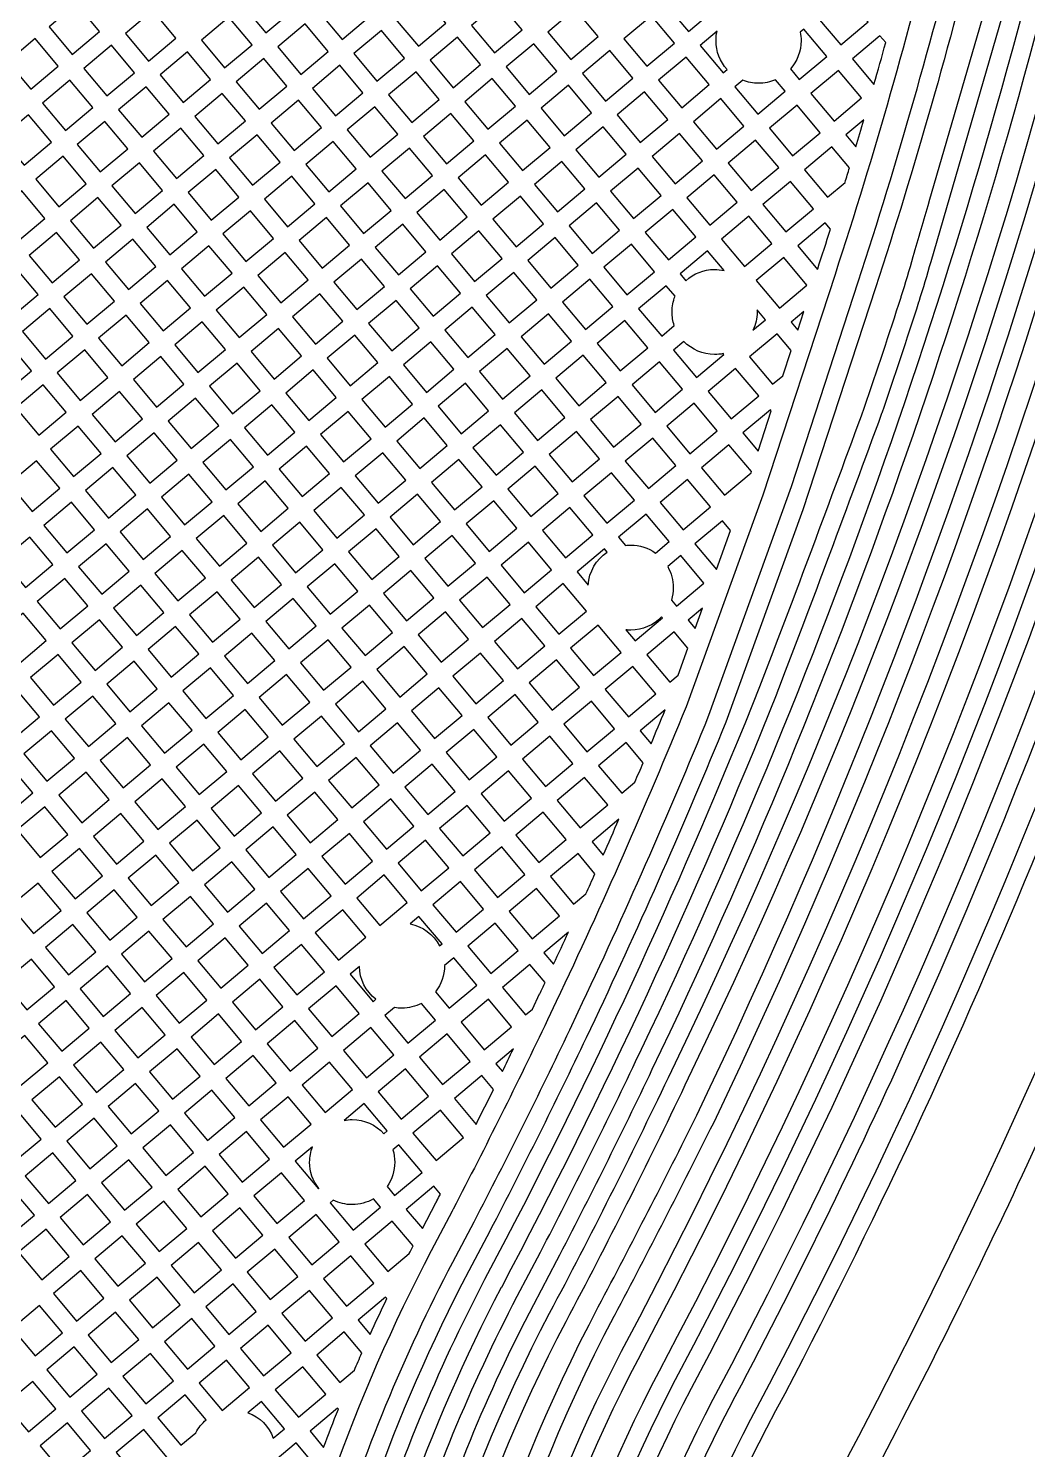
# Model space of a CAD drawing. Extents: x 592 to 965, y 89 to 353.
# Drawn here: x 670.32 to 674.49, y 151.14 to 157.08 of the extents above; entities that cross this region are included whole.
import ezdxf

# ---------------------------------------------------------------- set-up
doc = ezdxf.new("R2010")
doc.units = 0
doc.layers.add('bak_bak_ttr1-bcq8120', color=8, linetype='Continuous')

msp = doc.modelspace()

# ---------------------------------------------------------------- linework, layer by layer
at = {"layer": 'bak_bak_ttr1-bcq8120'}
for p, q in [((673.1945, 157.0685), (673.1232, 157.0087)), ((673.7601, 156.953), (673.8502, 156.8455)), ((673.8075, 156.6976), (673.7322, 156.6344)), ((673.7322, 156.6344), (673.7741, 156.5845)), ((673.5313, 156.1706), (673.614, 156.0719)), ((673.5569, 155.897), (673.5036, 155.8522)), ((673.5315, 155.8189), (673.5569, 155.897)), ((673.5036, 155.8522), (673.5315, 155.8189)), ((673.3024, 155.3884), (673.3662, 155.3123)), ((673.1014, 154.9246), (673.1915, 154.8172)), ((672.6098, 154.8072), (672.6558, 154.7523)), ((673.1333, 154.6564), (673.0734, 154.6061)), ((673.1025, 154.5714), (673.1333, 154.6564)), ((673.0734, 154.6061), (673.1025, 154.5714)), ((672.9771, 154.2302), (672.8725, 154.1424)), ((672.8725, 154.1424), (672.9182, 154.0879)), ((672.7839, 153.7728), (672.6715, 153.6785)), ((672.6715, 153.6785), (672.7182, 153.6229)), ((672.5731, 153.3011), (672.4704, 153.2149)), ((672.4704, 153.2149), (672.5109, 153.1666)), ((671.6993, 153.1579), (671.6602, 153.1251)), ((672.3427, 152.8125), (672.2693, 152.7509)), ((672.2693, 152.7509), (672.2967, 152.7183)), ((672.0961, 152.6056), (672.1869, 152.4973)), ((671.5031, 152.4032), (671.4312, 152.3429)), ((671.8952, 152.1418), (671.9623, 152.0618)), ((671.6941, 151.6782), (671.744, 151.6187)), ((671.493, 151.2142), (671.5498, 151.1466))]:
    msp.add_line(p, q, dxfattribs=at)
for points in [[(673.9996, 131.6772), (673.4184, 138.3529, 0.202802), (673.3463, 138.489), (673.2181, 138.5964, -0.199128), (673.0804, 138.8606), (672.2593, 148.2537, 0.017113), (672.2539, 148.4519, -0.039821), (672.2661, 149.1216, -0.099203), (672.9533, 151.4668, 0.100668), (675.8944, 161.397), (676.3737, 166.876, 0.152457), (673.0656, 182.0024, -0.019293), (673.0643, 182.0049, -0.026028), (672.8267, 182.4844, -0.006369), (672.6688, 182.9035, -0.010433), (672.6684, 182.9048), (672.568, 183.1892, -0.026059), (672.3852, 183.8632, -0.055622), (672.2339, 185.3461), (672.2339, 185.3648)], [(672.9546, 130.255), (673.0528, 130.3501), (673.6636, 131.0781, 0.198766), (673.8471, 131.6605), (673.278, 138.2039, 0.197561), (673.1439, 138.4596), (673.0292, 138.5558, -0.198985), (672.9224, 138.7607), (672.1106, 148.0437, -0.035371), (672.0938, 149.0777), (672.1004, 149.1768, -0.099164), (672.7951, 151.5485, 0.10071), (675.7173, 161.4148), (676.1964, 166.8915, 0.151029), (672.9817, 181.7887, -0.014202), (672.8131, 182.1099, -0.026806), (672.8114, 182.1135, -0.016277), (672.4047, 183.1949, -0.021433), (672.4038, 183.1979, -0.018314), (672.4029, 183.2004), (672.3738, 183.2873, -0.003328), (672.3527, 183.3689, -0.071669), (672.0812, 185.3103, -0.010882), (672.0811, 185.3117)], [(672.3101, 185.3463, 0.093108), (672.7399, 182.931, 0.006371), (672.8972, 182.5134, 0.026097), (673.1321, 182.0399, -0.019203), (673.1334, 182.0374), (673.2033, 181.9132, -0.151027), (676.4497, 166.8693), (675.9704, 161.3904, -0.100695), (673.0193, 151.4286, 0.099104), (672.342, 149.1142, 0.002642), (672.338, 149.0716, -0.010688), (672.3379, 149.0703, 0.037153), (672.33, 148.4566, -0.017231), (672.3355, 148.2518), (673.1563, 138.8673, 0.199163), (673.2671, 138.6549), (673.3997, 138.5435, -0.196143), (673.4943, 138.3596), (674.0755, 131.6839, -0.24441)], [(673.656, 130.3634, 0.134951), (673.7698, 130.4545, -0.010365), (673.7821, 130.4707), (673.9281, 130.6531, 0.117095), (674.0893, 130.9941, 0.092369), (674.1552, 131.6698), (673.566, 138.4172, 0.202571), (673.4816, 138.5768), (673.3631, 138.6739, -0.199679), (673.2388, 138.9119), (672.4141, 148.3471, -0.043095), (672.418, 149.1082, -0.099118), (673.0873, 151.3941, 0.100705), (676.0465, 161.3863), (676.5256, 166.8627, 0.151028), (673.2699, 181.9506, -0.064524), (672.6871, 183.3951, -0.009781), (672.6316, 183.6256, -0.062544), (672.3898, 185.0627, -0.010738), (672.3864, 185.3446, -0.008233), (672.3863, 185.3458)], [(674.3503, 131.4985), (673.7421, 138.4535, 0.199156), (673.6052, 138.716), (673.5239, 138.7841, -0.201314), (673.4113, 139.0028), (672.6035, 148.2382, -0.021495), (672.5786, 148.8009, -0.016298), (672.5937, 149.0771, -0.024188), (672.5944, 149.0818, -0.025234), (672.5945, 149.0869), (672.5959, 149.0983, -0.098851), (673.2448, 151.311, 0.01664), (674.0147, 152.8832, 0.083893), (676.2233, 161.368), (676.703, 166.85, 0.151001), (673.4248, 182.0378, -0.021769), (673.1937, 182.4945), (673.1757, 182.5346, -0.048528), (672.8165, 183.6156), (672.8021, 183.6769, -0.062745), (672.5676, 185.0748, -0.003103), (672.5656, 185.1533, -0.017165), (672.5656, 185.1566)], [(672.0064, 183.6863, 0.030112), (672.757, 181.6569, 0.023636), (672.7918, 181.5874), (673.0292, 181.1517), (673.2249, 180.755), (673.5994, 179.951, -0.050793), (673.6116, 179.9143, -0.099014), (676.0301, 169.061, -0.021041), (675.9333, 166.9148), (675.4389, 161.2643, -0.089443), (673.1463, 152.8421), (673.0601, 152.661, -0.010846), (672.5616, 151.672, 0.096888), (671.831, 149.2208, 0.05542), (671.8148, 148.5391), (672.6708, 138.7144, 0.197387), (672.8176, 138.4343), (672.9331, 138.3373, -0.198696), (673.0553, 138.1025), (673.6132, 131.7057, -0.197471)], [(671.7559, 149.234, -0.096675), (672.4942, 151.7075, 0.010848), (672.9913, 152.6938), (673.0775, 152.8749, 0.089488), (675.3634, 161.2753), (675.8573, 166.9214, 0.021032), (675.9539, 169.0602, 0.099026), (673.541, 179.8855, -0.066765), (673.5377, 179.8951, 0.067229), (673.528, 179.9241), (673.1203, 180.7963), (673.0288, 180.9811), (672.8826, 181.2638, 0.004782), (672.8503, 181.3236, -0.019197), (672.849, 181.3261), (672.7252, 181.5504, -0.02358), (672.6873, 181.6262, -0.030149), (671.9327, 183.6668, -0.018673)], [(672.9577, 183.4657, 0.06453), (673.5134, 182.0876, -0.15105), (676.8037, 166.836), (676.3245, 161.359, -0.100667), (673.3347, 151.2636, 0.099078), (672.6966, 149.0839, -0.029934), (672.6958, 149.078, -0.024023), (672.6951, 149.0733, -0.025292), (672.6949, 149.0682, 0.016225), (672.6802, 148.7999, 0.02145), (672.7047, 148.247), (673.5129, 139.0063, 0.195897), (673.5892, 138.862), (673.6705, 138.7939, -0.199139), (673.8433, 138.4624), (674.4515, 131.5074, -0.043701)], [(674.5393, 131.3917), (673.8974, 138.7314), (673.6506, 138.9384, -0.204166), (673.585, 139.0613), (672.7791, 148.2726, -0.013815), (672.7592, 148.6242, -0.007886), (672.7592, 148.6295, -0.028747), (672.7725, 149.0772, -0.099079), (673.4024, 151.2282, 0.04925), (675.3822, 156.0426, 0.051156), (676.4004, 161.352), (676.8803, 166.837, 0.151035), (673.5769, 182.1303, -0.02147), (673.3563, 182.5674), (673.2931, 182.7135, -0.009537), (673.1895, 182.9767, -0.00749), (673.1877, 182.9813, -0.023126), (673.0314, 183.4849, -0.007378)], [(672.7854, 183.4208, 0.064527), (673.3584, 182.0004, -0.151028), (676.6268, 166.8539), (676.1472, 161.3723, -0.100652), (673.1772, 151.3467, 0.099858), (672.5176, 149.0816, 0.042411), (672.5158, 148.3498), (673.3401, 138.9207, 0.205813), (673.4326, 138.7481), (673.5459, 138.6555, -0.202486), (673.6672, 138.426), (674.2564, 131.6787, -0.092115)], [(672.4768, 183.2194, 0.016253), (672.8811, 182.1442, 0.014237), (673.0481, 181.8261, -0.151029), (676.2723, 166.8849), (675.7927, 161.4037, -0.100663), (672.8625, 151.513, 0.099115), (672.1764, 149.1712), (672.1699, 149.0731, 0.035525), (672.1869, 148.0454), (672.9984, 138.7673, 0.199015), (673.0781, 138.6142), (673.1929, 138.518, -0.200551), (673.3543, 138.2057), (673.9231, 131.6671, -0.198631)], [(672.3328, 183.1689, 0.017099), (672.7636, 182.0286, 0.02755), (672.7934, 181.9677, -0.019357), (672.7949, 181.9653), (672.8972, 181.7833, -0.074734), (672.9276, 181.7017), (672.9432, 181.6294), (673.0466, 181.4441), (673.4682, 180.6411), (673.7589, 180.0608, -0.120663), (676.1707, 167.5857), (675.54, 160.4711, -0.079525), (673.1787, 152.5029, -0.006014), (672.7653, 151.6986, -0.011188), (672.7646, 151.6973, -0.023553), (672.7631, 151.6942, 0.108335), (672.0023, 148.9507), (671.9839, 148.6162), (672.8524, 138.6848, 0.199654), (672.9294, 138.5398), (673.0981, 138.3981, -0.203871), (673.2005, 138.1942), (673.7706, 131.6586, -0.198293)], [(671.9076, 148.6172), (671.942, 149.1748, -0.10023), (672.6979, 151.7343, 0.006003), (673.1097, 152.5354, -0.009108), (673.1101, 152.5363, 0.07953), (675.4645, 160.4819), (676.0957, 167.6056, 0.120524), (673.689, 180.0303), (673.3987, 180.6097, 0.00477), (673.1949, 181.0026, -0.011748), (673.1942, 181.004), (672.9796, 181.4076), (672.8738, 181.5973, -0.084497), (672.8695, 181.6094), (672.8526, 181.6885, 0.075143), (672.8292, 181.7489), (672.7285, 181.9278, -0.029876), (672.6921, 182.0021, -0.017103), (672.2596, 183.1475)], [(673.5216, 183.1037, 0.009854), (673.6236, 182.8449, -0.008348), (673.6257, 182.8396), (673.68, 182.7145, 0.02177), (673.89, 182.2991, -0.008749), (673.8928, 182.2939, -0.048846), (676.0002, 177.5045, -0.101417), (677.2337, 166.7963), (676.7546, 161.3204, -0.100851), (673.7066, 151.0427, 0.097985), (673.1268, 149.0462, 0.029084), (673.1148, 148.6345, -0.007857), (673.1148, 148.6293, 0.013705), (673.1336, 148.2999, -0.009848), (673.1343, 148.2932), (673.9328, 139.1658), (674.1796, 138.9589, -0.204326), (674.2453, 138.8359), (674.8944, 131.4118, -0.043151)], [(675.4085, 130.5221), (675.3329, 132.2187, -0.128336), (675.3342, 132.225), (675.411, 132.3821, -0.191307), (675.4179, 132.3884, 0.941722), (675.2303, 132.9697), (675.0568, 132.9641, -0.159752), (675.0492, 132.9664), (674.8831, 133.0771, -0.231152), (674.8775, 133.0868), (674.3592, 138.9964), (674.0598, 139.2479, -0.202169), (674.0552, 139.2566), (673.2526, 148.4549, -0.014392), (673.2421, 148.7937, -0.010457), (673.2488, 148.9432), (673.2564, 149.0363, -0.099928), (673.8413, 151.0199, 0.013539), (674.4906, 152.328, 0.073346), (676.7202, 159.8771)], [(671.5596, 148.751, -0.014507), (671.5749, 149.016, -0.016161), (671.5751, 149.0182, -0.016268), (671.6106, 149.3137, -0.022725), (671.7056, 149.9324, -0.025688), (671.8777, 150.6111, -0.045915), (672.3593, 151.7785), (672.4563, 151.963, 0.008807), (672.854, 152.7606), (672.8782, 152.811, 0.055503), (674.6797, 157.9954, 0.010914)], [(674.7534, 157.9762, -0.056062), (672.922, 152.726, -0.008808), (672.5229, 151.926), (672.4268, 151.7431, 0.045999), (671.9499, 150.5865, 0.025697), (671.7799, 149.9151, 0.022686), (671.6863, 149.3043, -0.020468), (671.6858, 149.3013, 0.016091), (671.6512, 149.0139, -0.015957), (671.651, 149.0117, 0.014778), (671.6357, 148.7463, 0.028917), (671.6384, 148.6651), (672.523, 138.55, 0.201019), (672.5889, 138.4249), (672.77, 138.2728, -0.198792), (672.9112, 137.9987), (673.4586, 131.7113, -0.198685)], [(674.1215, 157.5711, -0.01851), (673.6873, 156.051), (673.3849, 155.1279), (673.0649, 154.2435, -0.013446), (672.522, 153.0109), (672.4861, 152.9348, -0.008842), (672.0908, 152.1423, -0.020232), (672.0894, 152.1397, 0.011042), (672.0865, 152.1345), (671.9996, 151.9687, 0.071516), (671.3063, 150.011, 0.014766), (671.2116, 149.4512, -0.024299), (671.2111, 149.4476, 0.046157), (671.143, 148.8213, 0.025316), (671.1467, 148.7329), (671.2108, 147.9996, -0.090408)], [(673.0725, 131.7465), (672.5356, 137.9036, 0.201172), (672.4721, 138.0245), (672.2908, 138.1771, -0.198282), (672.1479, 138.4548), (671.2479, 148.7434, -0.026045), (671.245, 148.8237, -0.046093), (671.3116, 149.4305, -0.014974), (671.4064, 149.9922, -0.025668), (671.5862, 150.7008, -0.04599), (672.0899, 151.9217), (672.1785, 152.0902, 0.00892), (672.5789, 152.893), (672.6143, 152.968, 0.01347), (673.1605, 154.2078), (673.5054, 155.165), (673.7845, 156.0205, 0.01851), (674.2207, 157.5478)], [(674.2942, 157.5273, -0.018508), (673.8563, 155.9948), (673.5523, 155.0672), (673.2308, 154.1785, -0.013474), (672.6828, 152.9346), (672.6472, 152.8593, -0.008919), (672.2457, 152.0542, -0.024214), (672.2439, 152.0512), (672.1566, 151.8848, 0.071509), (671.4807, 149.975, 0.014981), (671.3867, 149.4174, 0.046455), (671.3211, 148.8199, 0.026118), (671.3241, 148.7474), (672.2241, 138.4587, 0.198692), (672.3424, 138.2332), (672.5237, 138.0806, -0.196816), (672.6116, 137.9103), (673.1486, 131.7502, -0.197692)], [(671.4007, 148.8265, -0.003177), (671.4103, 148.9443, -0.010545), (671.4104, 148.9456, -0.027446), (671.556, 149.9623, -0.025678), (671.732, 150.6559, -0.045938), (672.2242, 151.8497), (672.3129, 152.0183, 0.025128), (673.3736, 154.328, 0.003728), (673.8108, 155.4966, 0.004921), (673.9636, 155.9565, -0.013884), (673.9641, 155.9584, 0.009922), (674.0144, 156.1263, -0.005762), (674.0808, 156.3543, -0.010847), (674.0812, 156.3556), (674.3248, 157.1934, 0.014145)], [(674.3975, 157.1702), (674.0872, 156.1036, -0.009683), (674.0373, 155.937, -0.014005), (674.0368, 155.9351, -0.004953), (673.8825, 155.4708, -0.013165), (673.8819, 155.4692, -0.003724), (673.4447, 154.3008, -0.010768), (673.4442, 154.2995, -0.009438), (673.4438, 154.2985, -0.026978), (672.2925, 151.8157, -0.011768), (672.2918, 151.8144, 0.071526), (671.6303, 149.945, 0.030569), (671.4768, 148.821, 0.041447), (671.4775, 148.7493), (672.3716, 138.5281, 0.197619), (672.4834, 138.3144), (672.6459, 138.1776, -0.198846), (672.7622, 137.9511), (673.3006, 131.7649, -0.1954)], [(673.1232, 157.0087), (673.2196, 156.8939), (673.2367, 156.9082, -0.1878), (673.1899, 157.0284, -0.056935), (673.1945, 157.0685)], [(673.8502, 156.8455, 0.002148), (673.8992, 157.0205), (673.875, 157.0494), (673.7601, 156.953)], [(673.614, 156.0719), (673.6145, 156.0735, -0.009587), (673.6149, 156.0746, 0.002063), (673.6683, 156.2406), (673.6461, 156.267), (673.5313, 156.1706)], [(673.0397, 156.0533), (673.0633, 156.0251, -0.18827), (673.1838, 156.0721, -0.056119), (673.2233, 156.0677)], [(673.3614, 155.9031, -0.01265), (673.3616, 155.8943, -0.111182), (673.3444, 155.8181)], [(672.6558, 154.7523, -0.236552), (672.7355, 154.8903), (672.7244, 154.9035), (672.6098, 154.8072)], [(671.6602, 153.1251), (671.7565, 153.0103), (671.7683, 153.0202, -0.227951), (671.6993, 153.1579)], [(672.1869, 152.4973, 0.001652), (672.2599, 152.6436), (672.2109, 152.7019), (672.0961, 152.6056)], [(671.4312, 152.3429), (671.5276, 152.228), (671.5293, 152.2295, -0.168246), (671.4912, 152.3394, -0.091949), (671.5031, 152.4032)], [(671.9623, 152.0618), (672.0183, 152.1685, -0.009237), (672.0187, 152.1695, -0.010845), (672.0232, 152.1775, 0.000393), (672.0376, 152.2052), (672.01, 152.2382), (671.8952, 152.1418)], [(671.744, 151.6187, -0.005615), (671.8138, 151.7684), (671.8088, 151.7744), (671.6941, 151.6782)], [(671.5498, 151.1466, -0.005823), (671.6113, 151.3065), (671.6078, 151.3106), (671.493, 151.2142)]]:
    msp.add_lwpolyline(points, format="xyb", dxfattribs=at)
for points in [[(671.2123, 157.1759), (671.3087, 157.0611), (671.4236, 157.1574), (671.3272, 157.2723)], [(671.5309, 157.148), (671.6273, 157.0332), (671.742, 157.1294), (671.6456, 157.2443)], [(672.978, 157.1818), (673.0742, 157.0671), (673.1889, 157.1633), (673.0927, 157.278)], [(671.8493, 157.12), (671.9456, 157.0053), (672.0605, 157.1017), (671.9642, 157.2164)], [(672.1678, 157.0923), (672.2642, 156.9775), (672.379, 157.0738), (672.2827, 157.1886)], [(673.6148, 157.126), (673.7111, 157.0113), (673.826, 157.1078), (673.7298, 157.2225)], [(670.4023, 157.0862), (670.4986, 156.9715), (670.6134, 157.0678), (670.5171, 157.1826)], [(670.7208, 157.0584), (670.817, 156.9437), (670.9317, 157.0399), (670.8355, 157.1546)], [(671.0391, 157.0305), (671.1355, 156.9157), (671.2503, 157.0121), (671.154, 157.1269)], [(672.4864, 157.0644), (672.5827, 156.9496), (672.6974, 157.0458), (672.601, 157.1607)], [(672.8048, 157.0364), (672.901, 156.9217), (673.0159, 157.0181), (672.9196, 157.1328)], [(671.3577, 157.0027), (671.454, 156.8878), (671.5689, 156.9842), (671.4725, 157.099)], [(671.6763, 156.9748), (671.7725, 156.8601), (671.8873, 156.9563), (671.791, 157.0711)], [(670.229, 156.9408), (670.3253, 156.826), (670.4402, 156.9225), (670.3439, 157.0372)], [(670.5476, 156.9131), (670.6439, 156.7984), (670.7587, 156.8947), (670.6624, 157.0094)], [(671.9946, 156.9469), (672.0909, 156.8321), (672.2058, 156.9285), (672.1095, 157.0433)], [(672.3132, 156.9191), (672.4095, 156.8043), (672.5244, 156.9006), (672.428, 157.0155)], [(670.866, 156.8853), (670.9624, 156.7705), (671.0771, 156.8667), (670.9807, 156.9816)], [(671.1844, 156.8573), (671.2808, 156.7425), (671.3957, 156.8389), (671.2993, 156.9537)], [(672.6317, 156.8912), (672.728, 156.7765), (672.8426, 156.8727), (672.7464, 156.9874)], [(672.95, 156.8633), (673.0464, 156.7485), (673.1612, 156.8449), (673.0648, 156.9597)], [(671.503, 156.8295), (671.5993, 156.7147), (671.7142, 156.8111), (671.6179, 156.9258)], [(671.8215, 156.8017), (671.9178, 156.6869), (672.0326, 156.7831), (671.9362, 156.8979)], [(673.5869, 156.8076), (673.6832, 156.6928), (673.7981, 156.7891), (673.7017, 156.904)], [(670.3743, 156.7677), (670.4706, 156.653), (670.5855, 156.7494), (670.4892, 156.8641)], [(670.6928, 156.74), (670.7892, 156.6251), (670.904, 156.7215), (670.8077, 156.8363)], [(672.1399, 156.7737), (672.2363, 156.6589), (672.3512, 156.7553), (672.2548, 156.8701)], [(672.4585, 156.7459), (672.5548, 156.6312), (672.6696, 156.7275), (672.5733, 156.8422)], [(671.0114, 156.7121), (671.1077, 156.5973), (671.2224, 156.6935), (671.1261, 156.8083)], [(671.3298, 156.6841), (671.4261, 156.5693), (671.541, 156.6657), (671.4447, 156.7805)], [(672.7769, 156.7181), (672.8733, 156.6033), (672.988, 156.6995), (672.8916, 156.8144)], [(673.0953, 156.6901), (673.1916, 156.5754), (673.3064, 156.6718), (673.2102, 156.7865)], [(670.2012, 156.6224), (670.2975, 156.5077), (670.4122, 156.604), (670.3159, 156.7187)], [(671.6483, 156.6563), (671.7446, 156.5415), (671.8595, 156.6379), (671.7631, 156.7527)], [(671.9668, 156.6285), (672.0632, 156.5137), (672.1779, 156.6099), (672.0815, 156.7248)], [(673.4138, 156.6624), (673.5102, 156.5475), (673.6248, 156.6438), (673.5285, 156.7586)], [(670.5195, 156.5946), (670.6159, 156.4797), (670.7308, 156.5762), (670.6345, 156.691)], [(670.8382, 156.5668), (670.9346, 156.4519), (671.0494, 156.5483), (670.953, 156.6631)], [(672.2853, 156.6005), (672.3815, 156.4858), (672.4964, 156.5822), (672.4001, 156.6969)], [(672.6037, 156.5728), (672.7001, 156.458), (672.8149, 156.5543), (672.7186, 156.6692)], [(671.1567, 156.5389), (671.253, 156.4241), (671.3677, 156.5203), (671.2714, 156.6351)], [(671.4751, 156.511), (671.5714, 156.3962), (671.6863, 156.4926), (671.5899, 156.6074)], [(672.9223, 156.5449), (673.0186, 156.4302), (673.1332, 156.5264), (673.037, 156.6411)], [(673.2406, 156.517), (673.3369, 156.4022), (673.4518, 156.4986), (673.3554, 156.6134)], [(670.3465, 156.4493), (670.4428, 156.3345), (670.5575, 156.4307), (670.4612, 156.5456)], [(671.7936, 156.4832), (671.89, 156.3683), (672.0048, 156.4647), (671.9085, 156.5795)], [(672.1122, 156.4553), (672.2084, 156.3406), (672.3231, 156.4368), (672.2269, 156.5515)], [(670.6649, 156.4214), (670.7613, 156.3065), (670.8762, 156.4029), (670.7798, 156.5178)], [(670.9835, 156.3936), (671.0798, 156.2788), (671.1947, 156.3751), (671.0984, 156.4899)], [(672.4305, 156.4274), (672.5269, 156.3126), (672.6417, 156.409), (672.5454, 156.5238)], [(672.7491, 156.3996), (672.8454, 156.2849), (672.9602, 156.3812), (672.8639, 156.4959)], [(671.302, 156.3657), (671.3983, 156.251), (671.513, 156.3472), (671.4167, 156.462)], [(671.6204, 156.3378), (671.7167, 156.2229), (671.8316, 156.3193), (671.7352, 156.4342)], [(673.0675, 156.3718), (673.1639, 156.257), (673.2786, 156.3532), (673.1822, 156.468)], [(673.3859, 156.3438), (673.4823, 156.229), (673.5971, 156.3253), (673.5008, 156.4402)], [(670.1733, 156.304), (670.2696, 156.1892), (670.3845, 156.2855), (670.2881, 156.4004)], [(670.4918, 156.2761), (670.5882, 156.1613), (670.7029, 156.2575), (670.6065, 156.3724)], [(671.939, 156.3099), (672.0352, 156.1952), (672.1501, 156.2916), (672.0538, 156.4063)], [(672.2574, 156.2822), (672.3538, 156.1674), (672.4685, 156.2636), (672.3721, 156.3785)], [(670.8102, 156.2481), (670.9065, 156.1334), (671.0215, 156.2298), (670.9252, 156.3446)], [(671.1288, 156.2204), (671.2251, 156.1056), (671.34, 156.202), (671.2436, 156.3168)], [(672.5758, 156.2542), (672.6721, 156.1395), (672.787, 156.2359), (672.6907, 156.3506)], [(672.8943, 156.2265), (672.9907, 156.1117), (673.1055, 156.208), (673.0092, 156.3228)], [(673.2129, 156.1986), (673.3092, 156.0838), (673.4239, 156.18), (673.3275, 156.2948)], [(671.4473, 156.1926), (671.5437, 156.0777), (671.6584, 156.174), (671.562, 156.2888)], [(671.7657, 156.1646), (671.862, 156.0499), (671.9768, 156.1462), (671.8806, 156.261)], [(670.3186, 156.1308), (670.415, 156.0159), (670.5298, 156.1123), (670.4334, 156.2271)], [(670.6372, 156.1029), (670.7335, 155.9881), (670.8482, 156.0844), (670.7519, 156.1992)], [(672.0842, 156.1369), (672.1806, 156.022), (672.2954, 156.1184), (672.199, 156.2332)], [(672.4028, 156.109), (672.499, 155.9943), (672.6137, 156.0905), (672.5175, 156.2052)], [(672.7211, 156.0811), (672.8174, 155.9663), (672.9323, 156.0627), (672.836, 156.1775)], [(670.9555, 156.075), (671.0518, 155.9602), (671.1668, 156.0566), (671.0704, 156.1714)], [(671.2741, 156.0473), (671.3705, 155.9324), (671.4853, 156.0287), (671.3889, 156.1436)], [(671.5927, 156.0194), (671.6889, 155.9046), (671.8036, 156.0009), (671.7073, 156.1156)], [(673.3582, 156.0254), (673.4546, 155.9105), (673.5692, 156.0068), (673.4729, 156.1216)], [(670.1456, 155.9856), (670.2419, 155.8707), (670.3566, 155.967), (670.2602, 156.0818)], [(671.911, 155.9915), (672.0073, 155.8766), (672.1222, 155.973), (672.0258, 156.0879)], [(672.2295, 155.9636), (672.3258, 155.8489), (672.4407, 155.9453), (672.3444, 156.06)], [(670.464, 155.9576), (670.5603, 155.8428), (670.6751, 155.9391), (670.5788, 156.0539)], [(670.7824, 155.9298), (670.8788, 155.815), (670.9935, 155.9112), (670.8971, 156.026)], [(671.1008, 155.9018), (671.1972, 155.787), (671.3121, 155.8834), (671.2157, 155.9983)], [(672.548, 155.9359), (672.6444, 155.8211), (672.7591, 155.9173), (672.6627, 156.0321)], [(671.4195, 155.874), (671.5157, 155.7593), (671.6305, 155.8557), (671.5343, 155.9704)], [(671.7379, 155.8463), (671.8343, 155.7314), (671.9489, 155.8277), (671.8526, 155.9425)], [(670.2909, 155.8124), (670.3872, 155.6976), (670.5019, 155.7938), (670.4056, 155.9086)], [(670.6092, 155.7844), (670.7056, 155.6697), (670.8204, 155.766), (670.7241, 155.8808)], [(672.0563, 155.8183), (672.1526, 155.7035), (672.2674, 155.7999), (672.1712, 155.9147)], [(672.3748, 155.7905), (672.4711, 155.6757), (672.586, 155.7721), (672.4896, 155.8869)], [(670.9277, 155.7566), (671.0241, 155.6418), (671.1388, 155.738), (671.0424, 155.8529)], [(671.2462, 155.7286), (671.3424, 155.6139), (671.4573, 155.7103), (671.3611, 155.825)], [(672.6933, 155.7627), (672.7897, 155.6478), (672.9044, 155.7441), (672.8081, 155.8589)], [(670.1177, 155.667), (670.214, 155.5523), (670.3288, 155.6486), (670.2325, 155.7634)], [(671.5647, 155.7009), (671.6611, 155.5861), (671.7759, 155.6824), (671.6795, 155.7973)], [(671.8832, 155.6731), (671.9795, 155.5583), (672.0942, 155.6545), (671.9979, 155.7693)], [(673.3304, 155.7068), (673.4266, 155.5921), (673.4691, 155.6278), (673.5036, 155.7336), (673.4452, 155.8032)], [(670.4362, 155.6392), (670.5325, 155.5244), (670.6472, 155.6207), (670.5509, 155.7354)], [(670.7545, 155.6113), (670.8509, 155.4964), (670.9657, 155.5928), (670.8694, 155.7076)], [(672.2016, 155.6452), (672.2979, 155.5303), (672.4128, 155.6267), (672.3164, 155.7416)], [(672.5201, 155.6173), (672.6165, 155.5025), (672.7313, 155.5989), (672.635, 155.7137)], [(671.0731, 155.5834), (671.1693, 155.4687), (671.284, 155.5649), (671.1878, 155.6796)], [(671.3914, 155.5555), (671.4878, 155.4407), (671.6027, 155.5371), (671.5063, 155.652)], [(672.8387, 155.5895), (672.9351, 155.4746), (673.0498, 155.5709), (672.9534, 155.6857)], [(673.1571, 155.5615), (673.2534, 155.4468), (673.3682, 155.5432), (673.272, 155.6579)], [(670.263, 155.4939), (670.3593, 155.3791), (670.4741, 155.4755), (670.3778, 155.5902)], [(671.71, 155.5277), (671.8063, 155.413), (671.9211, 155.5093), (671.8249, 155.6241)], [(672.0285, 155.4999), (672.1248, 155.3851), (672.2395, 155.4814), (672.1432, 155.5962)], [(670.5815, 155.4661), (670.6779, 155.3512), (670.7925, 155.4474), (670.6962, 155.5623)], [(670.8999, 155.4381), (670.9961, 155.3233), (671.111, 155.4197), (671.0147, 155.5344)], [(672.3469, 155.472), (672.4432, 155.3571), (672.5581, 155.4535), (672.4618, 155.5684)], [(672.6655, 155.4441), (672.7618, 155.3293), (672.8767, 155.4256), (672.7803, 155.5405)], [(671.2183, 155.4103), (671.3147, 155.2955), (671.4294, 155.3917), (671.333, 155.5065)], [(671.5367, 155.3823), (671.633, 155.2676), (671.748, 155.364), (671.6517, 155.4787)], [(672.984, 155.4162), (673.0803, 155.3015), (673.195, 155.3978), (673.0988, 155.5125)], [(670.4083, 155.3207), (670.5047, 155.2059), (670.6195, 155.3022), (670.5231, 155.4171)], [(671.8553, 155.3546), (671.9517, 155.2398), (672.0665, 155.3361), (671.9701, 155.451)], [(672.1738, 155.3268), (672.2702, 155.2119), (672.3849, 155.3081), (672.2885, 155.423)], [(670.7268, 155.2928), (670.8231, 155.1781), (670.9378, 155.2744), (670.8415, 155.3891)], [(671.0451, 155.265), (671.1415, 155.1501), (671.2563, 155.2465), (671.1599, 155.3613)], [(672.4922, 155.2987), (672.5886, 155.1839), (672.7035, 155.2803), (672.6071, 155.3951)], [(672.8108, 155.2709), (672.9071, 155.1562), (673.0219, 155.2526), (672.9257, 155.3673)], [(671.3637, 155.2371), (671.4599, 155.1223), (671.5747, 155.2186), (671.4784, 155.3333)], [(671.682, 155.2092), (671.7783, 155.0944), (671.8933, 155.1908), (671.7969, 155.3056)], [(673.1293, 155.2432), (673.2256, 155.1283), (673.3365, 155.2213), (673.3383, 155.227), (673.244, 155.3394)], [(670.235, 155.1753), (670.3314, 155.0605), (670.4463, 155.1569), (670.3499, 155.2718)], [(670.5536, 155.1475), (670.6499, 155.0328), (670.7647, 155.1292), (670.6685, 155.2439)], [(672.0006, 155.1814), (672.097, 155.0666), (672.2118, 155.1629), (672.1155, 155.2778)], [(672.3192, 155.1535), (672.4155, 155.0387), (672.5302, 155.1349), (672.4339, 155.2498)], [(670.8721, 155.1198), (670.9684, 155.0049), (671.0831, 155.1011), (670.9868, 155.216)], [(671.1905, 155.0918), (671.2868, 154.977), (671.4016, 155.0733), (671.3053, 155.1881)], [(672.6376, 155.1255), (672.7338, 155.0108), (672.8487, 155.1072), (672.7525, 155.2219)], [(672.9561, 155.0978), (673.0524, 154.983), (673.1673, 155.0793), (673.0709, 155.1942)], [(671.5089, 155.064), (671.6053, 154.9491), (671.72, 155.0454), (671.6236, 155.1602)], [(671.8273, 155.036), (671.9237, 154.9212), (672.0386, 155.0176), (671.9423, 155.1324)], [(672.146, 155.0082), (672.2423, 154.8934), (672.3572, 154.9897), (672.2608, 155.1046)], [(670.3803, 155.0021), (670.4766, 154.8874), (670.5915, 154.9838), (670.4953, 155.0985)], [(670.6989, 154.9744), (670.7952, 154.8596), (670.9101, 154.9559), (670.8137, 155.0708)], [(672.4645, 154.9803), (672.5608, 154.8656), (672.6755, 154.9618), (672.5792, 155.0765)], [(671.0174, 154.9465), (671.1137, 154.8318), (671.2284, 154.928), (671.1321, 155.0428)], [(671.3357, 154.9186), (671.4321, 154.8038), (671.5469, 154.9002), (671.4506, 155.015)], [(671.6542, 154.8908), (671.7506, 154.7759), (671.8653, 154.8722), (671.769, 154.987)], [(670.2072, 154.8568), (670.3034, 154.7421), (670.4182, 154.8384), (670.322, 154.9531)], [(671.9727, 154.8628), (672.069, 154.7479), (672.184, 154.8444), (672.0876, 154.9592)], [(672.2913, 154.835), (672.3876, 154.7203), (672.5024, 154.8166), (672.4062, 154.9313)], [(670.5256, 154.829), (670.6219, 154.7142), (670.7369, 154.8106), (670.6405, 154.9254)], [(670.8442, 154.8012), (670.9405, 154.6865), (671.0553, 154.7828), (670.959, 154.8976)], [(671.1627, 154.7734), (671.259, 154.6586), (671.3737, 154.7548), (671.2774, 154.8696)], [(671.4811, 154.7454), (671.5774, 154.6306), (671.6922, 154.7269), (671.5959, 154.8418)], [(671.7996, 154.7176), (671.896, 154.6027), (672.0107, 154.699), (671.9143, 154.8138)], [(670.3524, 154.6837), (670.4488, 154.5689), (670.5636, 154.6652), (670.4672, 154.78)], [(670.6709, 154.6558), (670.7672, 154.541), (670.8821, 154.6375), (670.7858, 154.7522)], [(672.118, 154.6896), (672.2143, 154.5749), (672.3292, 154.6713), (672.233, 154.786)], [(672.4366, 154.6619), (672.5329, 154.5471), (672.6478, 154.6434), (672.5514, 154.7583)], [(670.9895, 154.6281), (671.0858, 154.5133), (671.2006, 154.6096), (671.1043, 154.7244)], [(671.308, 154.6002), (671.4044, 154.4854), (671.519, 154.5816), (671.4227, 154.6965)], [(670.1793, 154.5385), (670.2757, 154.4236), (670.3904, 154.5199), (670.294, 154.6347)], [(671.6264, 154.5722), (671.7228, 154.4574), (671.8376, 154.5537), (671.7412, 154.6686)], [(671.9449, 154.5443), (672.0412, 154.4296), (672.1559, 154.5259), (672.0597, 154.6406)], [(670.4978, 154.5105), (670.5941, 154.3957), (670.7088, 154.4921), (670.6125, 154.6068)], [(670.8162, 154.4827), (670.9125, 154.3679), (671.0275, 154.4643), (670.9311, 154.5791)], [(672.2633, 154.5165), (672.3596, 154.4016), (672.4746, 154.4981), (672.3782, 154.6129)], [(672.5819, 154.4887), (672.6782, 154.374), (672.793, 154.4703), (672.6967, 154.585)], [(671.1348, 154.4549), (671.2312, 154.3401), (671.346, 154.4364), (671.2496, 154.5513)], [(671.4533, 154.427), (671.5497, 154.3122), (671.6644, 154.4084), (671.568, 154.5232)], [(672.9003, 154.4609), (672.9967, 154.3461), (673.0316, 154.3754), (673.0726, 154.4886), (673.015, 154.5572)], [(670.3246, 154.3652), (670.4209, 154.2505), (670.5357, 154.3468), (670.4394, 154.4615)], [(671.7718, 154.399), (671.868, 154.2843), (671.9828, 154.3806), (671.8866, 154.4954)], [(672.0902, 154.3713), (672.1865, 154.2564), (672.3013, 154.3527), (672.2049, 154.4675)], [(670.643, 154.3374), (670.7394, 154.2226), (670.8542, 154.3189), (670.7578, 154.4337)], [(670.9615, 154.3095), (671.0579, 154.1947), (671.1728, 154.2911), (671.0764, 154.4059)], [(672.4086, 154.3433), (672.5049, 154.2286), (672.6198, 154.325), (672.5235, 154.4397)], [(672.7271, 154.3156), (672.8235, 154.2008), (672.9383, 154.2971), (672.842, 154.4119)], [(671.2802, 154.2817), (671.3765, 154.1668), (671.4913, 154.2632), (671.395, 154.378)], [(671.5987, 154.2538), (671.6949, 154.1391), (671.8096, 154.2353), (671.7134, 154.35)], [(670.1515, 154.2199), (670.2478, 154.1052), (670.3626, 154.2015), (670.2663, 154.3163)], [(670.4699, 154.1921), (670.5662, 154.0773), (670.681, 154.1736), (670.5847, 154.2884)], [(671.917, 154.2259), (672.0134, 154.1111), (672.1282, 154.2074), (672.0318, 154.3223)], [(672.2355, 154.198), (672.3318, 154.0833), (672.4465, 154.1796), (672.3502, 154.2943)], [(670.7883, 154.1642), (670.8847, 154.0493), (670.9995, 154.1457), (670.9031, 154.2605)], [(671.1069, 154.1363), (671.2032, 154.0214), (671.3182, 154.1179), (671.2218, 154.2327)], [(672.5538, 154.1702), (672.6502, 154.0553), (672.7651, 154.1518), (672.6688, 154.2666)], [(671.4255, 154.1085), (671.5218, 153.9938), (671.6366, 154.0901), (671.5403, 154.2048)], [(671.7439, 154.0807), (671.8403, 153.9659), (671.955, 154.0621), (671.8586, 154.1769)], [(670.2968, 154.0468), (670.3931, 153.932), (670.5079, 154.0283), (670.4116, 154.1431)], [(670.6152, 154.0189), (670.7116, 153.9041), (670.8263, 154.0004), (670.73, 154.1152)], [(672.0623, 154.0527), (672.1586, 153.938), (672.2734, 154.0343), (672.1772, 154.1491)], [(672.3808, 154.025), (672.4771, 153.9101), (672.5918, 154.0064), (672.4955, 154.1212)], [(670.9337, 153.991), (671.03, 153.8761), (671.1448, 153.9724), (671.0485, 154.0873)], [(671.2522, 153.9631), (671.3485, 153.8484), (671.4634, 153.9448), (671.3671, 154.0595)], [(670.1235, 153.9014), (670.2198, 153.7866), (670.3347, 153.883), (670.2384, 153.9978)], [(671.5707, 153.9354), (671.6671, 153.8205), (671.7819, 153.9169), (671.6856, 154.0317)], [(671.8893, 153.9075), (671.9855, 153.7928), (672.1002, 153.889), (672.004, 154.0037)], [(672.2076, 153.8796), (672.3039, 153.7648), (672.4188, 153.8611), (672.3224, 153.976)], [(670.4421, 153.8736), (670.5384, 153.7588), (670.6532, 153.8551), (670.5569, 153.97)], [(670.7606, 153.8457), (670.8569, 153.7309), (670.9717, 153.8271), (670.8753, 153.942)], [(672.5261, 153.8517), (672.6225, 153.7369), (672.7372, 153.8331), (672.6408, 153.948)], [(671.079, 153.8177), (671.1753, 153.703), (671.2901, 153.7994), (671.1938, 153.9141)], [(671.3974, 153.79), (671.4938, 153.6751), (671.6087, 153.7716), (671.5124, 153.8864)], [(671.7161, 153.7622), (671.8123, 153.6475), (671.9272, 153.7438), (671.8309, 153.8585)], [(670.2688, 153.7282), (670.3652, 153.6134), (670.4801, 153.7098), (670.3837, 153.8246)], [(672.0345, 153.7344), (672.1309, 153.6196), (672.2456, 153.7158), (672.1492, 153.8306)], [(672.3529, 153.7064), (672.4493, 153.5916), (672.5641, 153.6879), (672.4677, 153.8027)], [(670.5874, 153.7004), (670.6838, 153.5856), (670.7986, 153.6819), (670.7022, 153.7967)], [(670.9059, 153.6725), (671.0022, 153.5578), (671.1169, 153.6541), (671.0207, 153.7688)], [(671.2242, 153.6447), (671.3206, 153.5298), (671.4354, 153.6261), (671.3391, 153.741)], [(671.5428, 153.6168), (671.639, 153.502), (671.754, 153.5985), (671.6577, 153.7132)], [(671.8613, 153.5891), (671.9577, 153.4742), (672.0725, 153.5706), (671.9761, 153.6854)], [(670.4141, 153.555), (670.5105, 153.4402), (670.6254, 153.5366), (670.529, 153.6514)], [(670.7328, 153.5272), (670.829, 153.4125), (670.9438, 153.5088), (670.8476, 153.6235)], [(672.1799, 153.5612), (672.2762, 153.4463), (672.3909, 153.5426), (672.2945, 153.6574)], [(671.0512, 153.4994), (671.1475, 153.3846), (671.2622, 153.4808), (671.1659, 153.5957)], [(671.3696, 153.4714), (671.4658, 153.3567), (671.5807, 153.4531), (671.4844, 153.5678)], [(670.2411, 153.4098), (670.3375, 153.295), (670.4521, 153.3912), (670.3558, 153.506)], [(671.688, 153.4437), (671.7844, 153.3288), (671.8993, 153.4253), (671.8029, 153.5401)], [(672.0067, 153.4159), (672.103, 153.301), (672.2179, 153.3974), (672.1215, 153.5122)], [(670.5595, 153.3818), (670.6557, 153.2671), (670.7706, 153.3635), (670.6744, 153.4782)], [(670.878, 153.3541), (670.9744, 153.2393), (671.0892, 153.3356), (670.9928, 153.4504)], [(672.3252, 153.388), (672.4215, 153.2733), (672.5361, 153.3695), (672.4399, 153.4842)], [(671.1965, 153.3262), (671.2928, 153.2115), (671.4075, 153.3077), (671.3112, 153.4224)], [(671.5148, 153.2983), (671.6112, 153.1835), (671.726, 153.2798), (671.6296, 153.3947)], [(670.3865, 153.2366), (670.4827, 153.1219), (670.5974, 153.2181), (670.5011, 153.3328)], [(672.152, 153.2426), (672.2483, 153.1279), (672.3631, 153.2243), (672.2668, 153.339)], [(670.7047, 153.2087), (670.8011, 153.0939), (670.916, 153.1903), (670.8196, 153.3051)], [(671.0233, 153.1809), (671.1196, 153.0662), (671.2344, 153.1625), (671.1381, 153.2772)], [(671.3417, 153.1531), (671.4381, 153.0383), (671.5528, 153.1345), (671.4565, 153.2494)], [(670.2132, 153.0912), (670.3094, 152.9765), (670.4243, 153.0729), (670.3281, 153.1876)], [(670.5317, 153.0635), (670.6281, 152.9487), (670.7427, 153.0449), (670.6463, 153.1597)], [(670.8501, 153.0355), (670.9463, 152.9208), (671.0612, 153.0172), (670.965, 153.1319)], [(671.1686, 153.0078), (671.2649, 152.893), (671.3797, 152.9893), (671.2834, 153.1041)], [(671.4871, 152.9799), (671.5835, 152.865), (671.6982, 152.9613), (671.6018, 153.0761)], [(670.3584, 152.9181), (670.4548, 152.8033), (670.5697, 152.8997), (670.4733, 153.0145)], [(670.677, 152.8903), (670.7733, 152.7756), (670.8879, 152.8718), (670.7917, 152.9865)], [(672.124, 152.9241), (672.2203, 152.8093), (672.3352, 152.9057), (672.2389, 153.0206)], [(670.9953, 152.8624), (671.0917, 152.7476), (671.2066, 152.844), (671.1102, 152.9588)], [(671.3139, 152.8346), (671.4103, 152.7197), (671.5251, 152.8161), (671.4287, 152.9309)], [(670.1852, 152.7728), (670.2816, 152.658), (670.3964, 152.7543), (670.3, 152.8692)], [(671.6324, 152.8067), (671.7287, 152.692), (671.8434, 152.7882), (671.7471, 152.9029)], [(671.9507, 152.7788), (672.0471, 152.664), (672.1619, 152.7603), (672.0656, 152.8752)], [(670.5038, 152.7449), (670.6, 152.6302), (670.7149, 152.7266), (670.6187, 152.8413)], [(670.8223, 152.7172), (670.9186, 152.6024), (671.0333, 152.6986), (670.9369, 152.8134)], [(671.1407, 152.6892), (671.237, 152.5743), (671.3519, 152.6708), (671.2556, 152.7856)], [(671.4593, 152.6614), (671.5555, 152.5467), (671.6703, 152.643), (671.5741, 152.7577)], [(671.7777, 152.6336), (671.874, 152.5187), (671.9887, 152.615), (671.8924, 152.7298)], [(670.3306, 152.5996), (670.4268, 152.4849), (670.5416, 152.5812), (670.4454, 152.6959)], [(670.649, 152.5718), (670.7454, 152.457), (670.8603, 152.5534), (670.7639, 152.6682)], [(670.9676, 152.544), (671.064, 152.4292), (671.1786, 152.5254), (671.0823, 152.6402)], [(671.286, 152.516), (671.3823, 152.4013), (671.4972, 152.4977), (671.4009, 152.6124)], [(670.1573, 152.4542), (670.2536, 152.3395), (670.3685, 152.4359), (670.2722, 152.5506)], [(671.923, 152.4604), (672.0194, 152.3455), (672.1341, 152.4418), (672.0377, 152.5566)], [(670.4758, 152.4265), (670.5722, 152.3117), (670.687, 152.408), (670.5906, 152.5228)], [(670.7944, 152.3986), (670.8907, 152.2838), (671.0056, 152.3802), (670.9093, 152.495)], [(671.113, 152.3708), (671.2092, 152.2561), (671.3239, 152.3523), (671.2276, 152.467)], [(670.3026, 152.2811), (670.3989, 152.1663), (670.5138, 152.2627), (670.4174, 152.3775)], [(670.6212, 152.2533), (670.7175, 152.1384), (670.8323, 152.2348), (670.736, 152.3496)], [(670.9397, 152.2254), (671.0359, 152.1107), (671.1508, 152.2071), (671.0546, 152.3218)], [(671.2582, 152.1977), (671.3546, 152.0829), (671.4692, 152.1791), (671.3729, 152.2939)], [(670.1294, 152.1359), (670.2258, 152.021), (670.3406, 152.1173), (670.2442, 152.2322)], [(670.4479, 152.1079), (670.5443, 151.9931), (670.6591, 152.0895), (670.5628, 152.2043)], [(670.7665, 152.0801), (670.8628, 151.9654), (670.9776, 152.0617), (670.8813, 152.1764)], [(671.0849, 152.0523), (671.1813, 151.9375), (671.2962, 152.0339), (671.1998, 152.1487)], [(671.4036, 152.0245), (671.4999, 151.9096), (671.6146, 152.0058), (671.5182, 152.1207)], [(670.2748, 151.9627), (670.3712, 151.8478), (670.4859, 151.9441), (670.3895, 152.0589)], [(670.5933, 151.9347), (670.6895, 151.82), (670.8044, 151.9164), (670.7081, 152.0311)], [(670.9117, 151.907), (671.0081, 151.7921), (671.1229, 151.8885), (671.0266, 152.0033)], [(671.2303, 151.8791), (671.3266, 151.7642), (671.4415, 151.8607), (671.3452, 151.9755)], [(671.5489, 151.8513), (671.6452, 151.7365), (671.7598, 151.8328), (671.6636, 151.9475)], [(670.4201, 151.7894), (670.5164, 151.6747), (670.6311, 151.771), (670.5349, 151.8857)], [(670.7385, 151.7616), (670.8349, 151.6468), (670.9497, 151.7432), (670.8534, 151.858)], [(671.0571, 151.7338), (671.1535, 151.6189), (671.2683, 151.7153), (671.1719, 151.8301)], [(671.3756, 151.7059), (671.4719, 151.5912), (671.5868, 151.6876), (671.4905, 151.8023)], [(670.2471, 151.6442), (670.3434, 151.5295), (670.458, 151.6257), (670.3618, 151.7405)], [(670.5654, 151.6164), (670.6617, 151.5015), (670.7765, 151.5978), (670.6801, 151.7126)], [(670.8838, 151.5884), (670.9802, 151.4735), (671.0951, 151.5699), (670.9987, 151.6848)], [(671.2024, 151.5605), (671.2987, 151.4458), (671.4135, 151.5422), (671.3173, 151.6569)], [(670.3924, 151.4712), (670.4887, 151.3563), (670.6034, 151.4525), (670.507, 151.5674)], [(670.7107, 151.4431), (670.8071, 151.3283), (670.9218, 151.4246), (670.8255, 151.5394)], [(671.0292, 151.4152), (671.1254, 151.3004), (671.2403, 151.3968), (671.1441, 151.5116)], [(671.3477, 151.3875), (671.444, 151.2726), (671.5589, 151.369), (671.4625, 151.4838)], [(670.2191, 151.3258), (670.3155, 151.211), (670.4303, 151.3073), (670.334, 151.4222)], [(670.5377, 151.2979), (670.6341, 151.1831), (670.7487, 151.2793), (670.6524, 151.3942)], [(670.3645, 151.1526), (670.4608, 151.0378), (670.5757, 151.1341), (670.4793, 151.249)], [(670.683, 151.1247), (670.7793, 151.01), (670.894, 151.1062), (670.7977, 151.2209)]]:
    msp.add_lwpolyline(points, close=True, dxfattribs=at)
for points in [[(673.5006, 156.9104), (673.5379, 156.866), (673.6527, 156.9623), (673.5565, 157.0771), (673.5417, 157.0647, -0.051494), (673.5455, 157.0284, -0.183575)], [(673.2686, 156.8355), (673.3648, 156.7208), (673.4795, 156.817), (673.4388, 156.8655, -0.10331), (673.3677, 156.8506, -0.095338), (673.3017, 156.8633)], [(673.5591, 156.4892), (673.6555, 156.3743), (673.7292, 156.4362, 0.000788), (673.7478, 156.4972), (673.6738, 156.5854)], [(672.8664, 155.9079), (672.9628, 155.7931), (673.0154, 155.8372, -0.081945), (673.006, 155.8943, -0.094829), (673.0185, 155.9599), (672.9813, 156.0043)], [(673.0118, 155.7347), (673.1081, 155.6198), (673.223, 155.7162), (673.2197, 155.7202, -0.050988), (673.1838, 155.7165, -0.2045), (673.0554, 155.7713)], [(672.7828, 154.9524), (672.8115, 154.9183, -0.030911), (672.8333, 154.9197, -0.157161), (672.9371, 154.8862), (672.9941, 154.934), (672.8977, 155.0488)], [(672.988, 154.8295, -0.129536), (673.0111, 154.7419, -0.074615), (673.0033, 154.6897), (673.0244, 154.6645), (673.1393, 154.7609), (673.043, 154.8756)], [(672.8128, 154.5652), (672.8514, 154.5193), (672.966, 154.6155), (672.9625, 154.6197, -0.206274), (672.8333, 154.5641, -0.029005)], [(672.6992, 153.997), (672.7956, 153.8821), (672.8509, 153.9285, 0.000903), (672.885, 154.0089), (672.8141, 154.0934)], [(672.4983, 153.5332), (672.5945, 153.4185), (672.6463, 153.4619, 0.000942), (672.6837, 153.5454), (672.6131, 153.6295)], [(671.9108, 153.3354, -0.227945), (672.0345, 153.2435), (672.0447, 153.252), (671.9483, 153.3669)], [(672.0172, 153.0514), (672.075, 152.9825), (672.1899, 153.079), (672.0936, 153.1937), (672.0549, 153.1611), (672.0549, 153.1608, -0.167328)], [(672.2973, 153.0696), (672.3936, 152.9547), (672.4228, 152.9793), (672.4527, 153.0425, -0.009074), (672.4531, 153.0434, 0.00057), (672.4753, 153.0906), (672.4121, 153.1659)], [(671.8055, 152.9519), (671.9018, 152.8372), (672.0166, 152.9335), (671.9585, 153.0028, -0.119523), (671.8771, 152.983, -0.044145), (671.8459, 152.9858)], [(671.6351, 152.514, -0.048125), (671.669, 152.5172, -0.213461), (671.8016, 152.4579), (671.8157, 152.4698), (671.7193, 152.5846)], [(671.8148, 152.2376), (671.8462, 152.2002), (671.961, 152.2965), (671.8646, 152.4114), (671.8394, 152.3902, -0.072619), (671.8468, 152.3394, -0.15358)], [(671.5766, 152.1697), (671.6729, 152.0548), (671.7878, 152.1512), (671.7588, 152.1859, -0.133032), (671.669, 152.1616, -0.116635), (671.5894, 152.1804)], [(671.7219, 151.9965), (671.8182, 151.8817), (671.9074, 151.9566, -0.0013), (671.9241, 151.9888), (671.8368, 152.0929)], [(671.5209, 151.5328), (671.6172, 151.4179), (671.6783, 151.4692, -0.002695), (671.7095, 151.5413), (671.6358, 151.6292)], [(670.8561, 151.2699), (670.9523, 151.1552), (671.015, 151.2078, -0.098308), (671.0587, 151.2615), (670.9708, 151.3662)], [(671.2334, 151.2915, -0.221976), (671.3394, 151.1848), (671.3857, 151.2236), (671.2893, 151.3385)], [(671.3342, 151.0516), (671.416, 150.9541), (671.508, 151.0314, -0.001246), (671.5196, 151.064), (671.4346, 151.1653), (671.3468, 151.0916, -0.059237)]]:
    msp.add_lwpolyline(points, format="xyb", close=True, dxfattribs=at)
for points in [[(673.2233, 156.0677), (673.1545, 156.1496), (673.0397, 156.0533)], [(673.3444, 155.8181), (673.3962, 155.8616), (673.3614, 155.9031)], [(673.3662, 155.3123), (673.421, 155.4803), (673.4172, 155.4848), (673.3024, 155.3884)], [(673.1915, 154.8172), (673.2505, 154.9802), (673.2163, 155.021), (673.1014, 154.9246)]]:
    msp.add_lwpolyline(points, dxfattribs=at)
for centre, radius, start, end in [((653.3793, 162.673), 21.2843, 343.37789, 343.69541), ((649.8777, 163.7217), 24.9734, 337.30915, 337.66238), ((649.8777, 163.7217), 24.9734, 336.14757, 336.52325), ((649.8778, 163.7219), 24.9734, 334.9974, 335.33722), ((649.8758, 163.7177), 24.9737, 333.86802, 334.10864)]:
    msp.add_arc(centre, radius, start, end, dxfattribs=at)

doc.saveas('drawing.dxf')
